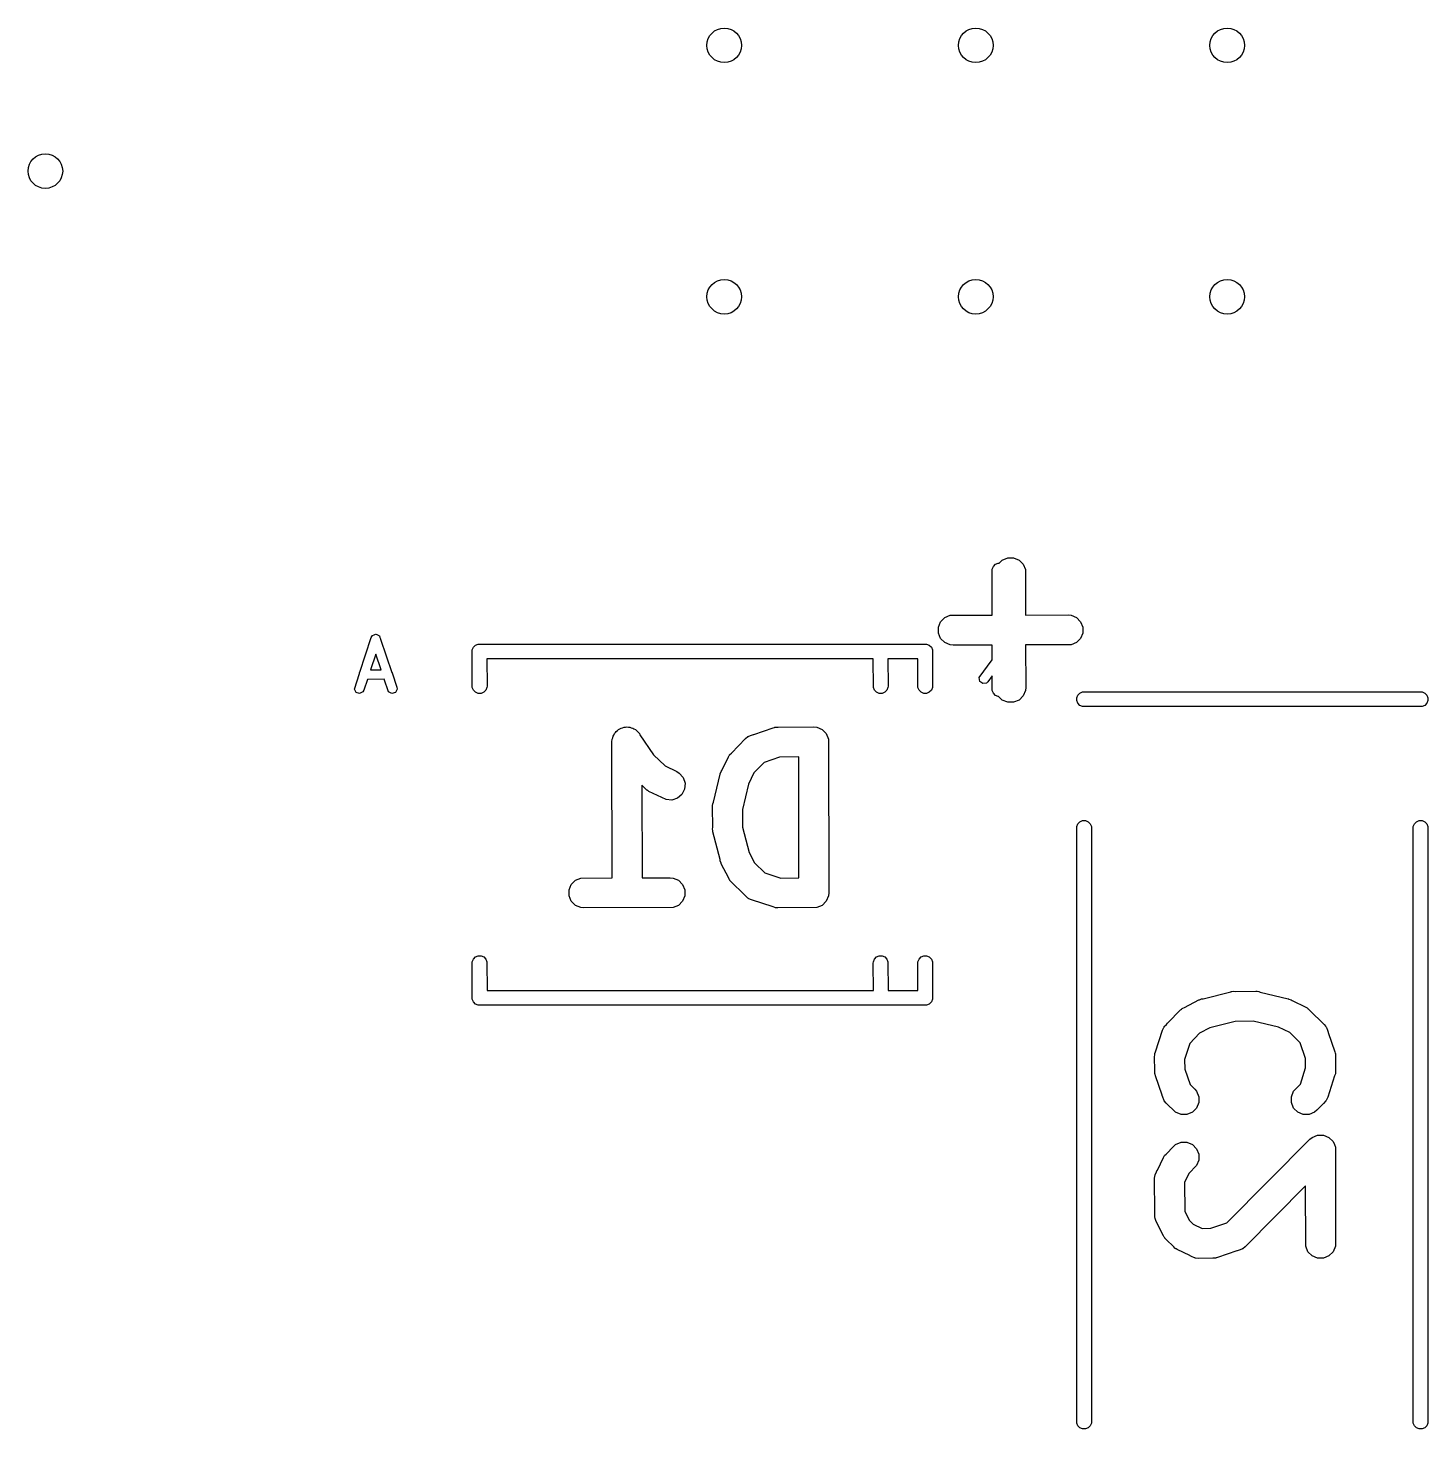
# Model space of a CAD drawing. Extents: x 0.16 to 3.03, y 0.09 to 2.28.
# Drawn here: x 0.193 to 0.75, y 1.7 to 2.257 of the extents above; entities that cross this region are included whole.
import ezdxf

# ---------------------------------------------------------------- set-up
doc = ezdxf.new("R2010")
doc.units = 0
doc.header["$MEASUREMENT"] = 0
doc.layers.add('BLACK', color=7, linetype='CONTINUOUS')

msp = doc.modelspace()

# ---------------------------------------------------------------- linework, layer by layer
at = {"layer": 'BLACK', "linetype": 'CONTINUOUS'}
for p, q in [((0.57929, 2.044), (0.58054, 2.04525)), ((0.58054, 2.04525), (0.58271, 2.04614)), ((0.58271, 2.04614), (0.58505, 2.04614)), ((0.58505, 2.04614), (0.58721, 2.04525)), ((0.58721, 2.04525), (0.58886, 2.04359)), ((0.57655, 2.0411), (0.5766, 2.04168)), ((0.57657, 2.02333), (0.57655, 2.0411)), ((0.5766, 2.04168), (0.57704, 2.04274)), ((0.57704, 2.04274), (0.57786, 2.04356)), ((0.57786, 2.04356), (0.57892, 2.044)), ((0.57892, 2.044), (0.57929, 2.044)), ((0.58886, 2.04359), (0.58976, 2.04143)), ((0.58976, 2.04143), (0.58981, 2.02336)), ((0.55769, 2.02239), (0.55985, 2.02328)), ((0.55985, 2.02328), (0.57657, 2.02333)), ((0.58981, 2.02336), (0.60673, 2.0234)), ((0.60673, 2.0234), (0.6079, 2.02328)), ((0.6079, 2.02328), (0.61007, 2.02239)), ((0.55513, 2.01857), (0.55603, 2.02073)), ((0.55513, 2.01623), (0.55513, 2.01857)), ((0.55603, 2.02073), (0.55769, 2.02239)), ((0.61007, 2.02239), (0.61172, 2.02073)), ((0.61172, 2.02073), (0.61262, 2.01857)), ((0.61262, 2.01857), (0.61262, 2.01623)), ((0.32506, 2.00061), (0.32955, 2.01441)), ((0.32955, 2.01441), (0.32993, 2.01507)), ((0.32993, 2.01507), (0.33006, 2.01513)), ((0.33006, 2.01513), (0.33012, 2.01526)), ((0.33012, 2.01526), (0.33071, 2.01546)), ((0.33071, 2.01546), (0.33126, 2.01573)), ((0.33126, 2.01573), (0.3314, 2.01569)), ((0.3314, 2.01569), (0.33154, 2.01573)), ((0.33154, 2.01573), (0.33209, 2.01546)), ((0.33209, 2.01546), (0.33268, 2.01526)), ((0.33268, 2.01526), (0.33274, 2.01513)), ((0.33274, 2.01513), (0.33287, 2.01507)), ((0.33287, 2.01507), (0.33308, 2.01445)), ((0.33308, 2.01445), (0.33335, 2.01393)), ((0.33335, 2.01393), (0.3333, 2.0138)), ((0.3333, 2.0138), (0.33783, 2.00052)), ((0.37212, 2.0118), (0.5499, 2.01185)), ((0.5499, 2.01185), (0.55048, 2.0118)), ((0.55603, 2.01407), (0.55513, 2.01623)), ((0.55769, 2.01241), (0.55603, 2.01407)), ((0.55985, 2.01152), (0.55769, 2.01241)), ((0.61007, 2.01241), (0.6079, 2.01152)), ((0.61172, 2.01407), (0.61007, 2.01241)), ((0.61262, 2.01623), (0.61172, 2.01407)), ((0.33137, 2.00785), (0.32932, 2.00157)), ((0.33349, 2.00163), (0.33137, 2.00785)), ((0.36975, 2.0089), (0.3698, 2.00948)), ((0.3698, 1.99452), (0.36975, 2.0089)), ((0.3698, 2.00948), (0.37024, 2.01054)), ((0.37024, 2.01054), (0.37106, 2.01136)), ((0.37106, 2.01136), (0.37212, 2.0118)), ((0.55048, 2.0118), (0.55154, 2.01136)), ((0.55154, 2.01136), (0.55236, 2.01054)), ((0.55236, 2.01054), (0.5528, 2.00948)), ((0.5528, 2.00948), (0.55285, 1.9951)), ((0.56102, 2.0114), (0.55985, 2.01152)), ((0.57658, 2.01144), (0.56102, 2.0114)), ((0.57659, 2.00552), (0.57658, 2.01144)), ((0.6079, 2.01152), (0.58983, 2.01147)), ((0.58983, 2.01147), (0.58988, 1.99454)), ((0.32932, 2.00157), (0.33349, 2.00163)), ((0.52926, 2.006), (0.37561, 2.00595)), ((0.37561, 2.00595), (0.37565, 1.9951)), ((0.5293, 1.99452), (0.52926, 2.006)), ((0.54696, 2.006), (0.53511, 2.006)), ((0.53511, 2.006), (0.53515, 1.9951)), ((0.547, 1.99452), (0.54696, 2.006)), ((0.57141, 1.99847), (0.57659, 2.00552)), ((0.32289, 1.99395), (0.32491, 2.00015)), ((0.32491, 2.00046), (0.32506, 2.00061)), ((0.32491, 2.00015), (0.32491, 2.00046)), ((0.32809, 1.99779), (0.32668, 1.99347)), ((0.33476, 1.99789), (0.32809, 1.99779)), ((0.33649, 1.99281), (0.33476, 1.99789)), ((0.33783, 2.00052), (0.33789, 2.00046)), ((0.33789, 2.00046), (0.33789, 2.00035)), ((0.33789, 2.00035), (0.33982, 1.99471)), ((0.37565, 1.9951), (0.3756, 1.99452)), ((0.53515, 1.9951), (0.5351, 1.99452)), ((0.55285, 1.9951), (0.5528, 1.99452)), ((0.57162, 1.997), (0.57141, 1.99847)), ((0.57282, 1.9961), (0.57162, 1.997)), ((0.5743, 1.99631), (0.57282, 1.9961)), ((0.57486, 1.99682), (0.5743, 1.99631)), ((0.5766, 1.99918), (0.57486, 1.99682)), ((0.5766, 1.99332), (0.5766, 1.99918)), ((0.32356, 1.99262), (0.32289, 1.99395)), ((0.32497, 1.99214), (0.32356, 1.99262)), ((0.32631, 1.99281), (0.32497, 1.99214)), ((0.32668, 1.99347), (0.32631, 1.99281)), ((0.33783, 1.99214), (0.33649, 1.99281)), ((0.33924, 1.99262), (0.33783, 1.99214)), ((0.33991, 1.99395), (0.33924, 1.99262)), ((0.33982, 1.99471), (0.33991, 1.99395)), ((0.37024, 1.99346), (0.3698, 1.99452)), ((0.37106, 1.99264), (0.37024, 1.99346)), ((0.37212, 1.9922), (0.37106, 1.99264)), ((0.37328, 1.9922), (0.37212, 1.9922)), ((0.37434, 1.99264), (0.37328, 1.9922)), ((0.37516, 1.99346), (0.37434, 1.99264)), ((0.3756, 1.99452), (0.37516, 1.99346)), ((0.52974, 1.99346), (0.5293, 1.99452)), ((0.53056, 1.99264), (0.52974, 1.99346)), ((0.53162, 1.9922), (0.53056, 1.99264)), ((0.53278, 1.9922), (0.53162, 1.9922)), ((0.53384, 1.99264), (0.53278, 1.9922)), ((0.53466, 1.99346), (0.53384, 1.99264)), ((0.5351, 1.99452), (0.53466, 1.99346)), ((0.54744, 1.99346), (0.547, 1.99452)), ((0.54826, 1.99264), (0.54744, 1.99346)), ((0.54932, 1.9922), (0.54826, 1.99264)), ((0.55048, 1.9922), (0.54932, 1.9922)), ((0.55154, 1.99264), (0.55048, 1.9922)), ((0.55236, 1.99346), (0.55154, 1.99264)), ((0.5528, 1.99452), (0.55236, 1.99346)), ((0.57704, 1.99226), (0.5766, 1.99332)), ((0.57786, 1.99144), (0.57704, 1.99226)), ((0.57892, 1.991), (0.57786, 1.99144)), ((0.57909, 1.991), (0.57892, 1.991)), ((0.58054, 1.98955), (0.57909, 1.991)), ((0.58271, 1.98866), (0.58054, 1.98955)), ((0.58721, 1.98955), (0.58505, 1.98866)), ((0.58886, 1.99121), (0.58721, 1.98955)), ((0.58976, 1.99337), (0.58886, 1.99121)), ((0.58988, 1.99454), (0.58976, 1.99337)), ((0.6102, 1.99048), (0.61064, 1.99154)), ((0.6102, 1.98932), (0.6102, 1.99048)), ((0.61064, 1.99154), (0.61146, 1.99236)), ((0.61146, 1.99236), (0.61252, 1.9928)), ((0.61252, 1.9928), (0.7469, 1.99285)), ((0.7469, 1.99285), (0.74748, 1.9928)), ((0.74748, 1.9928), (0.74854, 1.99236)), ((0.74854, 1.99236), (0.74936, 1.99154)), ((0.74936, 1.99154), (0.7498, 1.99048)), ((0.7498, 1.99048), (0.7498, 1.98932)), ((0.58505, 1.98866), (0.58271, 1.98866)), ((0.61064, 1.98826), (0.6102, 1.98932)), ((0.61146, 1.98744), (0.61064, 1.98826)), ((0.61252, 1.987), (0.61146, 1.98744)), ((0.6131, 1.98695), (0.61252, 1.987)), ((0.74748, 1.987), (0.6131, 1.98695)), ((0.74854, 1.98744), (0.74748, 1.987)), ((0.74936, 1.98826), (0.74854, 1.98744)), ((0.7498, 1.98932), (0.74936, 1.98826)), ((0.42852, 1.97808), (0.42901, 1.97841)), ((0.42901, 1.97841), (0.42959, 1.97853)), ((0.42959, 1.97853), (0.43013, 1.97875)), ((0.43013, 1.97875), (0.43072, 1.97875)), ((0.43072, 1.97875), (0.43131, 1.97887)), ((0.43131, 1.97887), (0.43188, 1.97875)), ((0.43188, 1.97875), (0.43247, 1.97875)), ((0.43247, 1.97875), (0.43302, 1.97852)), ((0.43302, 1.97852), (0.4336, 1.97841)), ((0.4336, 1.97841), (0.43409, 1.97808)), ((0.4817, 1.97589), (0.4894, 1.97856)), ((0.4894, 1.97856), (0.48998, 1.97869)), ((0.48998, 1.97869), (0.49013, 1.97875)), ((0.49013, 1.97875), (0.49025, 1.97875)), ((0.49025, 1.97875), (0.49055, 1.97882)), ((0.49055, 1.97882), (0.49138, 1.97876)), ((0.49138, 1.97876), (0.50559, 1.97887)), ((0.50559, 1.97887), (0.50676, 1.97875)), ((0.50676, 1.97875), (0.50892, 1.97786)), ((0.4253, 1.97288), (0.42542, 1.97404)), ((0.4253, 1.97287), (0.4253, 1.97288)), ((0.4254, 1.91879), (0.4253, 1.97287)), ((0.4253, 1.97287), (0.4253, 1.97287)), ((0.4253, 1.97287), (0.4253, 1.97287)), ((0.42542, 1.97404), (0.42564, 1.97459)), ((0.42564, 1.97459), (0.42576, 1.97517)), ((0.42576, 1.97517), (0.42609, 1.97566)), ((0.42609, 1.97566), (0.42631, 1.9762)), ((0.42631, 1.9762), (0.42673, 1.97662)), ((0.42673, 1.97662), (0.42706, 1.97711)), ((0.42706, 1.97711), (0.42755, 1.97744)), ((0.42755, 1.97744), (0.42797, 1.97786)), ((0.42797, 1.97786), (0.42852, 1.97808)), ((0.43409, 1.97808), (0.43463, 1.97786)), ((0.43463, 1.97786), (0.43505, 1.97744)), ((0.43505, 1.97744), (0.43555, 1.97711)), ((0.43555, 1.97711), (0.4359, 1.97659)), ((0.4359, 1.97659), (0.43629, 1.9762)), ((0.43629, 1.9762), (0.43648, 1.97573)), ((0.43648, 1.97573), (0.44192, 1.96775)), ((0.47285, 1.96847), (0.47849, 1.97425)), ((0.47849, 1.97425), (0.4794, 1.975)), ((0.4794, 1.975), (0.47959, 1.97508)), ((0.47959, 1.97508), (0.47976, 1.97522)), ((0.47976, 1.97522), (0.48084, 1.9756)), ((0.48084, 1.9756), (0.48156, 1.97589)), ((0.48156, 1.97589), (0.4817, 1.97589)), ((0.50892, 1.97786), (0.51057, 1.9762)), ((0.51057, 1.9762), (0.51147, 1.97404)), ((0.51147, 1.97404), (0.51159, 1.91287)), ((0.44192, 1.96775), (0.44643, 1.96335)), ((0.47165, 1.96698), (0.47196, 1.96748)), ((0.47196, 1.96748), (0.47203, 1.96763)), ((0.47203, 1.96763), (0.47211, 1.96772)), ((0.47211, 1.96772), (0.47227, 1.96797)), ((0.47227, 1.96797), (0.47285, 1.96847)), ((0.44643, 1.96335), (0.45113, 1.96109)), ((0.46904, 1.96156), (0.47165, 1.96698)), ((0.48582, 1.96473), (0.48178, 1.96059)), ((0.49201, 1.96687), (0.48582, 1.96473)), ((0.4996, 1.96693), (0.49201, 1.96687)), ((0.49969, 1.91882), (0.4996, 1.96693)), ((0.45113, 1.96109), (0.45212, 1.96046)), ((0.45212, 1.96046), (0.45366, 1.9587)), ((0.45366, 1.9587), (0.4544, 1.95647)), ((0.4544, 1.95647), (0.45423, 1.95414)), ((0.46566, 1.94892), (0.46834, 1.96004)), ((0.46834, 1.96004), (0.46837, 1.96012)), ((0.46837, 1.96017), (0.46842, 1.96027)), ((0.46837, 1.96012), (0.46837, 1.96017)), ((0.46842, 1.96027), (0.46873, 1.96114)), ((0.46873, 1.96114), (0.46904, 1.96156)), ((0.47963, 1.95611), (0.47721, 1.94607)), ((0.48178, 1.96059), (0.47963, 1.95611)), ((0.43855, 1.95441), (0.43722, 1.95571)), ((0.43722, 1.95571), (0.43729, 1.91883)), ((0.43905, 1.95384), (0.43855, 1.95441)), ((0.4393, 1.95368), (0.43905, 1.95384)), ((0.4394, 1.95359), (0.4393, 1.95368)), ((0.43954, 1.95353), (0.4394, 1.95359)), ((0.44005, 1.95321), (0.43954, 1.95353)), ((0.44686, 1.94994), (0.44005, 1.95321)), ((0.45141, 1.95051), (0.44919, 1.94977)), ((0.45318, 1.95205), (0.45141, 1.95051)), ((0.45423, 1.95414), (0.45318, 1.95205)), ((0.44919, 1.94977), (0.44686, 1.94994)), ((0.4653, 1.94715), (0.46532, 1.94736)), ((0.4654, 1.9389), (0.4653, 1.94715)), ((0.46531, 1.94744), (0.46534, 1.9476)), ((0.46532, 1.94736), (0.46531, 1.94744)), ((0.46534, 1.9476), (0.46542, 1.94832)), ((0.46542, 1.94832), (0.46566, 1.94892)), ((0.47721, 1.94607), (0.4773, 1.93895)), ((0.6102, 1.93928), (0.61064, 1.94034)), ((0.61064, 1.94034), (0.61146, 1.94116)), ((0.61146, 1.94116), (0.61252, 1.9416)), ((0.61252, 1.9416), (0.61368, 1.9416)), ((0.61368, 1.9416), (0.61474, 1.94116)), ((0.61474, 1.94116), (0.61556, 1.94034)), ((0.61556, 1.94034), (0.616, 1.93928)), ((0.744, 1.93928), (0.74444, 1.94034)), ((0.74444, 1.94034), (0.74526, 1.94116)), ((0.74526, 1.94116), (0.74632, 1.9416)), ((0.74632, 1.9416), (0.74748, 1.9416)), ((0.74748, 1.9416), (0.74854, 1.94116)), ((0.74854, 1.94116), (0.74936, 1.94034)), ((0.74936, 1.94034), (0.7498, 1.93928)), ((0.46531, 1.93829), (0.4654, 1.9389)), ((0.46541, 1.93757), (0.46531, 1.93829)), ((0.46542, 1.93741), (0.46541, 1.93757)), ((0.46545, 1.93733), (0.46542, 1.93741)), ((0.46548, 1.93713), (0.46545, 1.93733)), ((0.46833, 1.92614), (0.46548, 1.93713)), ((0.4773, 1.93895), (0.4799, 1.92889)), ((0.61015, 1.9387), (0.6102, 1.93928)), ((0.6102, 1.70192), (0.61015, 1.9387)), ((0.616, 1.93928), (0.61605, 1.7025)), ((0.74395, 1.9387), (0.744, 1.93928)), ((0.744, 1.70192), (0.74395, 1.9387)), ((0.7498, 1.93928), (0.74985, 1.7025)), ((0.4799, 1.92889), (0.48204, 1.92477)), ((0.46837, 1.92557), (0.46833, 1.92614)), ((0.46871, 1.92469), (0.46837, 1.92557)), ((0.46873, 1.92459), (0.46871, 1.92469)), ((0.46876, 1.92455), (0.46873, 1.92459)), ((0.46879, 1.92447), (0.46876, 1.92455)), ((0.47175, 1.91877), (0.46879, 1.92447)), ((0.48204, 1.92477), (0.48607, 1.92085)), ((0.40917, 1.9162), (0.41082, 1.91786)), ((0.41082, 1.91786), (0.41299, 1.91875)), ((0.41299, 1.91875), (0.4254, 1.91879)), ((0.43729, 1.91883), (0.44844, 1.91887)), ((0.44844, 1.91887), (0.44961, 1.91875)), ((0.44961, 1.91875), (0.45178, 1.91786)), ((0.45178, 1.91786), (0.45343, 1.9162)), ((0.47203, 1.9181), (0.47175, 1.91877)), ((0.47221, 1.91787), (0.47203, 1.9181)), ((0.47227, 1.91776), (0.47221, 1.91787)), ((0.47239, 1.91766), (0.47227, 1.91776)), ((0.47277, 1.9172), (0.47239, 1.91766)), ((0.47793, 1.91217), (0.47277, 1.9172)), ((0.48607, 1.92085), (0.49254, 1.91877)), ((0.49254, 1.91877), (0.49969, 1.91882)), ((0.40827, 1.91404), (0.40917, 1.9162)), ((0.40827, 1.9117), (0.40827, 1.91404)), ((0.40917, 1.90953), (0.40827, 1.9117)), ((0.45343, 1.9162), (0.45433, 1.91404)), ((0.45433, 1.9117), (0.45343, 1.90953)), ((0.45433, 1.91404), (0.45433, 1.9117)), ((0.47799, 1.91205), (0.47793, 1.91217)), ((0.47856, 1.91155), (0.47799, 1.91205)), ((0.4794, 1.91074), (0.47856, 1.91155)), ((0.51147, 1.9117), (0.51057, 1.90953)), ((0.51159, 1.91287), (0.51147, 1.9117)), ((0.41082, 1.90788), (0.40917, 1.90953)), ((0.41299, 1.90698), (0.41082, 1.90788)), ((0.41416, 1.90687), (0.41299, 1.90698)), ((0.44961, 1.90698), (0.41416, 1.90687)), ((0.45178, 1.90788), (0.44961, 1.90698)), ((0.45343, 1.90953), (0.45178, 1.90788)), ((0.47959, 1.91065), (0.4794, 1.91074)), ((0.47976, 1.91051), (0.47959, 1.91065)), ((0.48083, 1.91003), (0.47976, 1.91051)), ((0.48942, 1.90728), (0.48083, 1.91003)), ((0.49013, 1.90698), (0.48942, 1.90728)), ((0.49043, 1.90695), (0.49013, 1.90698)), ((0.49055, 1.90691), (0.49043, 1.90695)), ((0.49071, 1.90693), (0.49055, 1.90691)), ((0.4913, 1.90687), (0.49071, 1.90693)), ((0.50676, 1.90698), (0.4913, 1.90687)), ((0.50892, 1.90788), (0.50676, 1.90698)), ((0.51057, 1.90953), (0.50892, 1.90788)), ((0.36975, 1.8849), (0.3698, 1.88548)), ((0.3698, 1.87052), (0.36975, 1.8849)), ((0.3698, 1.88548), (0.37024, 1.88654)), ((0.37024, 1.88654), (0.37106, 1.88736)), ((0.37106, 1.88736), (0.37212, 1.8878)), ((0.37212, 1.8878), (0.37328, 1.8878)), ((0.37328, 1.8878), (0.37434, 1.88736)), ((0.37434, 1.88736), (0.37516, 1.88654)), ((0.37516, 1.88654), (0.3756, 1.88548)), ((0.3756, 1.88548), (0.37564, 1.874)), ((0.52925, 1.8849), (0.5293, 1.88548)), ((0.52929, 1.87405), (0.52925, 1.8849)), ((0.5293, 1.88548), (0.52974, 1.88654)), ((0.52974, 1.88654), (0.53056, 1.88736)), ((0.53056, 1.88736), (0.53162, 1.8878)), ((0.53162, 1.8878), (0.53278, 1.8878)), ((0.53278, 1.8878), (0.53384, 1.88736)), ((0.53384, 1.88736), (0.53466, 1.88654)), ((0.53466, 1.88654), (0.5351, 1.88548)), ((0.5351, 1.88548), (0.53514, 1.87405)), ((0.54695, 1.8849), (0.547, 1.88548)), ((0.54699, 1.87405), (0.54695, 1.8849)), ((0.547, 1.88548), (0.54744, 1.88654)), ((0.54744, 1.88654), (0.54826, 1.88736)), ((0.54826, 1.88736), (0.54932, 1.8878)), ((0.54932, 1.8878), (0.55048, 1.8878)), ((0.55048, 1.8878), (0.55154, 1.88736)), ((0.55154, 1.88736), (0.55236, 1.88654)), ((0.55236, 1.88654), (0.5528, 1.88548)), ((0.5528, 1.88548), (0.55285, 1.8711)), ((0.37564, 1.874), (0.52929, 1.87405)), ((0.53514, 1.87405), (0.54699, 1.87405)), ((0.66041, 1.87071), (0.67139, 1.87356)), ((0.67139, 1.87356), (0.6716, 1.87359)), ((0.6716, 1.87359), (0.67168, 1.87363)), ((0.67168, 1.87363), (0.67184, 1.87363)), ((0.67184, 1.87363), (0.67256, 1.87374)), ((0.67256, 1.87374), (0.67316, 1.87365)), ((0.67316, 1.87365), (0.68142, 1.87374)), ((0.68142, 1.87374), (0.68162, 1.87372)), ((0.68162, 1.87372), (0.68171, 1.87374)), ((0.68171, 1.87374), (0.68186, 1.8737)), ((0.68186, 1.8737), (0.68259, 1.87363)), ((0.68259, 1.87363), (0.68318, 1.87338)), ((0.68318, 1.87338), (0.6943, 1.87071)), ((0.37024, 1.86946), (0.3698, 1.87052)), ((0.37106, 1.86864), (0.37024, 1.86946)), ((0.37212, 1.8682), (0.37106, 1.86864)), ((0.3727, 1.86815), (0.37212, 1.8682)), ((0.55048, 1.8682), (0.3727, 1.86815)), ((0.55154, 1.86864), (0.55048, 1.8682)), ((0.55236, 1.86946), (0.55154, 1.86864)), ((0.5528, 1.87052), (0.55236, 1.86946)), ((0.55285, 1.8711), (0.5528, 1.87052)), ((0.65214, 1.86683), (0.65237, 1.86702)), ((0.65237, 1.86702), (0.65303, 1.86729)), ((0.65303, 1.86729), (0.65874, 1.87025)), ((0.65874, 1.87025), (0.65882, 1.87028)), ((0.65882, 1.87028), (0.65886, 1.87031)), ((0.65886, 1.87031), (0.65896, 1.87034)), ((0.65896, 1.87034), (0.65983, 1.87067)), ((0.65983, 1.87067), (0.66041, 1.87071)), ((0.6943, 1.87071), (0.69439, 1.87068)), ((0.69439, 1.87068), (0.69443, 1.87067)), ((0.69443, 1.87067), (0.69453, 1.87062)), ((0.69453, 1.87062), (0.69541, 1.87031)), ((0.69541, 1.87031), (0.69583, 1.87)), ((0.69583, 1.87), (0.70124, 1.8674)), ((0.70124, 1.8674), (0.70175, 1.86708)), ((0.70175, 1.86708), (0.7019, 1.86702)), ((0.7019, 1.86702), (0.70199, 1.86693)), ((0.70199, 1.86693), (0.70224, 1.86677)), ((0.64643, 1.86111), (0.65146, 1.86627)), ((0.65146, 1.86627), (0.65192, 1.86665)), ((0.65192, 1.86665), (0.65203, 1.86677)), ((0.65203, 1.86677), (0.65214, 1.86683)), ((0.67321, 1.86175), (0.66316, 1.85914)), ((0.68034, 1.86183), (0.67321, 1.86175)), ((0.69038, 1.85942), (0.68034, 1.86183)), ((0.70224, 1.86677), (0.70274, 1.8662)), ((0.70274, 1.8662), (0.70852, 1.86056)), ((0.64154, 1.84963), (0.6443, 1.85821)), ((0.6443, 1.85821), (0.64478, 1.85929)), ((0.64478, 1.85929), (0.64492, 1.85945)), ((0.64492, 1.85945), (0.645, 1.85965)), ((0.645, 1.85965), (0.64582, 1.86048)), ((0.64582, 1.86048), (0.64631, 1.86105)), ((0.64631, 1.86105), (0.64643, 1.86111)), ((0.65904, 1.857), (0.65511, 1.85297)), ((0.66316, 1.85914), (0.65904, 1.857)), ((0.69486, 1.85726), (0.69038, 1.85942)), ((0.699, 1.85322), (0.69486, 1.85726)), ((0.70852, 1.86056), (0.70926, 1.85965)), ((0.70926, 1.85965), (0.70935, 1.85945)), ((0.70935, 1.85945), (0.70949, 1.85929)), ((0.70949, 1.85929), (0.70986, 1.8582)), ((0.70986, 1.8582), (0.71016, 1.85748)), ((0.71016, 1.85748), (0.71016, 1.85734)), ((0.71016, 1.85734), (0.71283, 1.84964)), ((0.65511, 1.85297), (0.65306, 1.84657)), ((0.70115, 1.84701), (0.699, 1.85322)), ((0.64113, 1.84774), (0.64119, 1.84834)), ((0.64123, 1.84197), (0.64113, 1.84774)), ((0.64118, 1.84849), (0.64122, 1.84861)), ((0.64119, 1.84834), (0.64118, 1.84849)), ((0.64122, 1.84861), (0.64125, 1.84891)), ((0.64125, 1.84891), (0.64154, 1.84963)), ((0.65306, 1.84657), (0.65312, 1.84276)), ((0.70121, 1.8432), (0.70115, 1.84701)), ((0.71283, 1.84964), (0.71296, 1.84906)), ((0.71296, 1.84906), (0.71302, 1.84891)), ((0.71302, 1.84891), (0.71302, 1.84878)), ((0.71302, 1.84878), (0.71309, 1.84849)), ((0.71309, 1.84849), (0.71304, 1.8478)), ((0.71304, 1.8478), (0.71313, 1.84203)), ((0.64118, 1.84128), (0.64123, 1.84197)), ((0.64125, 1.84099), (0.64118, 1.84128)), ((0.64125, 1.84086), (0.64125, 1.84099)), ((0.64131, 1.84071), (0.64125, 1.84086)), ((0.64144, 1.84013), (0.64131, 1.84071)), ((0.64411, 1.83243), (0.64144, 1.84013)), ((0.65312, 1.84276), (0.65525, 1.8366)), ((0.69915, 1.83677), (0.70121, 1.8432)), ((0.71272, 1.84014), (0.70997, 1.83156)), ((0.71302, 1.84086), (0.71272, 1.84014)), ((0.71305, 1.84116), (0.71302, 1.84086)), ((0.71309, 1.84128), (0.71305, 1.84116)), ((0.71313, 1.84203), (0.71307, 1.84144)), ((0.71307, 1.84144), (0.71309, 1.84128)), ((0.65525, 1.8366), (0.65709, 1.83484)), ((0.65709, 1.83484), (0.65784, 1.83393)), ((0.65784, 1.83393), (0.65873, 1.83177)), ((0.69553, 1.83177), (0.69643, 1.83393)), ((0.69643, 1.83393), (0.69915, 1.83677)), ((0.64411, 1.83229), (0.64411, 1.83243)), ((0.6444, 1.83157), (0.64411, 1.83229)), ((0.64478, 1.83049), (0.6444, 1.83157)), ((0.64492, 1.83032), (0.64478, 1.83049)), ((0.645, 1.83012), (0.64492, 1.83032)), ((0.64575, 1.82921), (0.645, 1.83012)), ((0.64951, 1.82561), (0.64575, 1.82921)), ((0.65873, 1.82943), (0.65784, 1.82727)), ((0.65873, 1.83177), (0.65873, 1.82943)), ((0.69553, 1.82943), (0.69553, 1.83177)), ((0.69643, 1.82727), (0.69553, 1.82943)), ((0.70789, 1.82868), (0.70566, 1.82636)), ((0.70795, 1.82872), (0.70789, 1.82868)), ((0.7083, 1.82911), (0.70795, 1.82872)), ((0.70926, 1.83012), (0.7083, 1.82911)), ((0.70935, 1.83032), (0.70926, 1.83012)), ((0.70949, 1.83049), (0.70935, 1.83032)), ((0.70997, 1.83156), (0.70949, 1.83049)), ((0.65168, 1.82472), (0.64951, 1.82561)), ((0.65402, 1.82472), (0.65168, 1.82472)), ((0.65618, 1.82561), (0.65402, 1.82472)), ((0.65784, 1.82727), (0.65618, 1.82561)), ((0.69809, 1.82561), (0.69643, 1.82727)), ((0.70025, 1.82472), (0.69809, 1.82561)), ((0.70259, 1.82472), (0.70025, 1.82472)), ((0.70475, 1.82561), (0.70259, 1.82472)), ((0.70566, 1.82636), (0.70475, 1.82561)), ((0.64573, 1.80898), (0.6486, 1.81199)), ((0.6486, 1.81199), (0.64951, 1.81273)), ((0.64951, 1.81273), (0.65168, 1.81363)), ((0.65168, 1.81363), (0.65402, 1.81363)), ((0.65402, 1.81363), (0.65618, 1.81273)), ((0.65618, 1.81273), (0.65784, 1.81108)), ((0.66982, 1.78161), (0.70289, 1.81484)), ((0.70289, 1.81484), (0.7038, 1.81559)), ((0.7038, 1.81559), (0.70596, 1.81648)), ((0.70596, 1.81648), (0.7083, 1.81648)), ((0.7083, 1.81648), (0.71047, 1.81559)), ((0.71047, 1.81559), (0.71212, 1.81393)), ((0.71212, 1.81393), (0.71262, 1.81273)), ((0.71262, 1.81273), (0.71302, 1.81177)), ((0.71302, 1.81177), (0.71313, 1.77346)), ((0.64223, 1.80259), (0.64462, 1.80757)), ((0.64462, 1.80757), (0.64494, 1.80807)), ((0.64494, 1.80807), (0.645, 1.80822)), ((0.645, 1.80822), (0.64509, 1.80832)), ((0.64509, 1.80832), (0.64525, 1.80856)), ((0.64525, 1.80856), (0.64573, 1.80898)), ((0.65784, 1.81108), (0.65873, 1.80891)), ((0.65873, 1.80657), (0.65784, 1.80441)), ((0.65873, 1.80891), (0.65873, 1.80657)), ((0.64113, 1.79917), (0.64125, 1.80034)), ((0.64125, 1.80034), (0.64133, 1.80054)), ((0.64133, 1.80054), (0.64135, 1.80076)), ((0.64135, 1.80076), (0.64188, 1.80186)), ((0.64188, 1.80186), (0.64214, 1.8025)), ((0.64214, 1.8025), (0.64223, 1.80259)), ((0.65477, 1.8012), (0.65304, 1.79761)), ((0.65784, 1.80441), (0.65477, 1.8012)), ((0.64123, 1.78579), (0.64113, 1.79917)), ((0.65304, 1.79761), (0.65312, 1.78616)), ((0.70118, 1.79627), (0.67709, 1.77207)), ((0.70125, 1.77229), (0.70118, 1.79627)), ((0.64118, 1.78564), (0.64123, 1.78579)), ((0.64124, 1.78479), (0.64118, 1.78564)), ((0.64125, 1.78372), (0.64124, 1.78479)), ((0.64133, 1.78352), (0.64125, 1.78372)), ((0.64135, 1.7833), (0.64133, 1.78352)), ((0.65312, 1.78616), (0.65498, 1.78257)), ((0.64177, 1.7822), (0.64135, 1.7833)), ((0.64473, 1.7765), (0.64177, 1.7822)), ((0.65498, 1.78257), (0.65653, 1.78109)), ((0.65653, 1.78109), (0.66007, 1.77939)), ((0.66007, 1.77939), (0.66355, 1.77944)), ((0.66355, 1.77944), (0.66982, 1.78161)), ((0.645, 1.77584), (0.64473, 1.7765)), ((0.64519, 1.77561), (0.645, 1.77584)), ((0.64525, 1.77549), (0.64519, 1.77561)), ((0.64537, 1.77539), (0.64525, 1.77549)), ((0.64575, 1.77493), (0.64537, 1.77539)), ((0.64875, 1.77205), (0.64575, 1.77493)), ((0.70214, 1.77012), (0.70125, 1.77229)), ((0.71302, 1.77229), (0.71212, 1.77012)), ((0.71313, 1.77346), (0.71302, 1.77229)), ((0.64917, 1.77157), (0.64875, 1.77205)), ((0.64942, 1.77142), (0.64917, 1.77157)), ((0.64951, 1.77133), (0.64942, 1.77142)), ((0.64966, 1.77126), (0.64951, 1.77133)), ((0.65016, 1.77095), (0.64966, 1.77126)), ((0.65515, 1.76855), (0.65016, 1.77095)), ((0.65523, 1.76847), (0.65515, 1.76855)), ((0.65587, 1.7682), (0.65523, 1.76847)), ((0.65698, 1.76767), (0.65587, 1.7682)), ((0.65719, 1.76765), (0.65698, 1.76767)), ((0.65739, 1.76757), (0.65719, 1.76765)), ((0.65856, 1.76746), (0.65739, 1.76757)), ((0.66433, 1.76755), (0.65856, 1.76746)), ((0.66503, 1.7675), (0.66433, 1.76755)), ((0.66532, 1.76757), (0.66503, 1.7675)), ((0.66545, 1.76757), (0.66532, 1.76757)), ((0.66559, 1.76763), (0.66545, 1.76757)), ((0.66617, 1.76777), (0.66559, 1.76763)), ((0.67388, 1.77043), (0.66617, 1.76777)), ((0.67402, 1.77043), (0.67388, 1.77043)), ((0.67474, 1.77073), (0.67402, 1.77043)), ((0.67582, 1.7711), (0.67474, 1.77073)), ((0.67598, 1.77124), (0.67582, 1.7711)), ((0.67618, 1.77133), (0.67598, 1.77124)), ((0.67709, 1.77207), (0.67618, 1.77133)), ((0.7038, 1.76847), (0.70214, 1.77012)), ((0.70596, 1.76757), (0.7038, 1.76847)), ((0.7083, 1.76757), (0.70596, 1.76757)), ((0.71047, 1.76847), (0.7083, 1.76757)), ((0.71212, 1.77012), (0.71047, 1.76847)), ((0.61064, 1.70086), (0.6102, 1.70192)), ((0.61146, 1.70004), (0.61064, 1.70086)), ((0.61252, 1.6996), (0.61146, 1.70004)), ((0.61474, 1.70004), (0.61368, 1.6996)), ((0.61556, 1.70086), (0.61474, 1.70004)), ((0.616, 1.70192), (0.61556, 1.70086)), ((0.61605, 1.7025), (0.616, 1.70192)), ((0.74444, 1.70086), (0.744, 1.70192)), ((0.74526, 1.70004), (0.74444, 1.70086)), ((0.74632, 1.6996), (0.74526, 1.70004)), ((0.74854, 1.70004), (0.74748, 1.6996)), ((0.74936, 1.70086), (0.74854, 1.70004)), ((0.7498, 1.70192), (0.74936, 1.70086)), ((0.74985, 1.7025), (0.7498, 1.70192)), ((0.61368, 1.6996), (0.61252, 1.6996)), ((0.74748, 1.6996), (0.74632, 1.6996))]:
    msp.add_line(p, q, dxfattribs=at)
at = {"layer": 'BLACK'}
for centre in [(0.47, 2.25), (0.57, 2.25), (0.67, 2.25), (0.2, 2.2), (0.47, 2.15), (0.57, 2.15), (0.67, 2.15)]:
    msp.add_circle(centre, 0.00689, dxfattribs=at)

doc.saveas('drawing.dxf')
